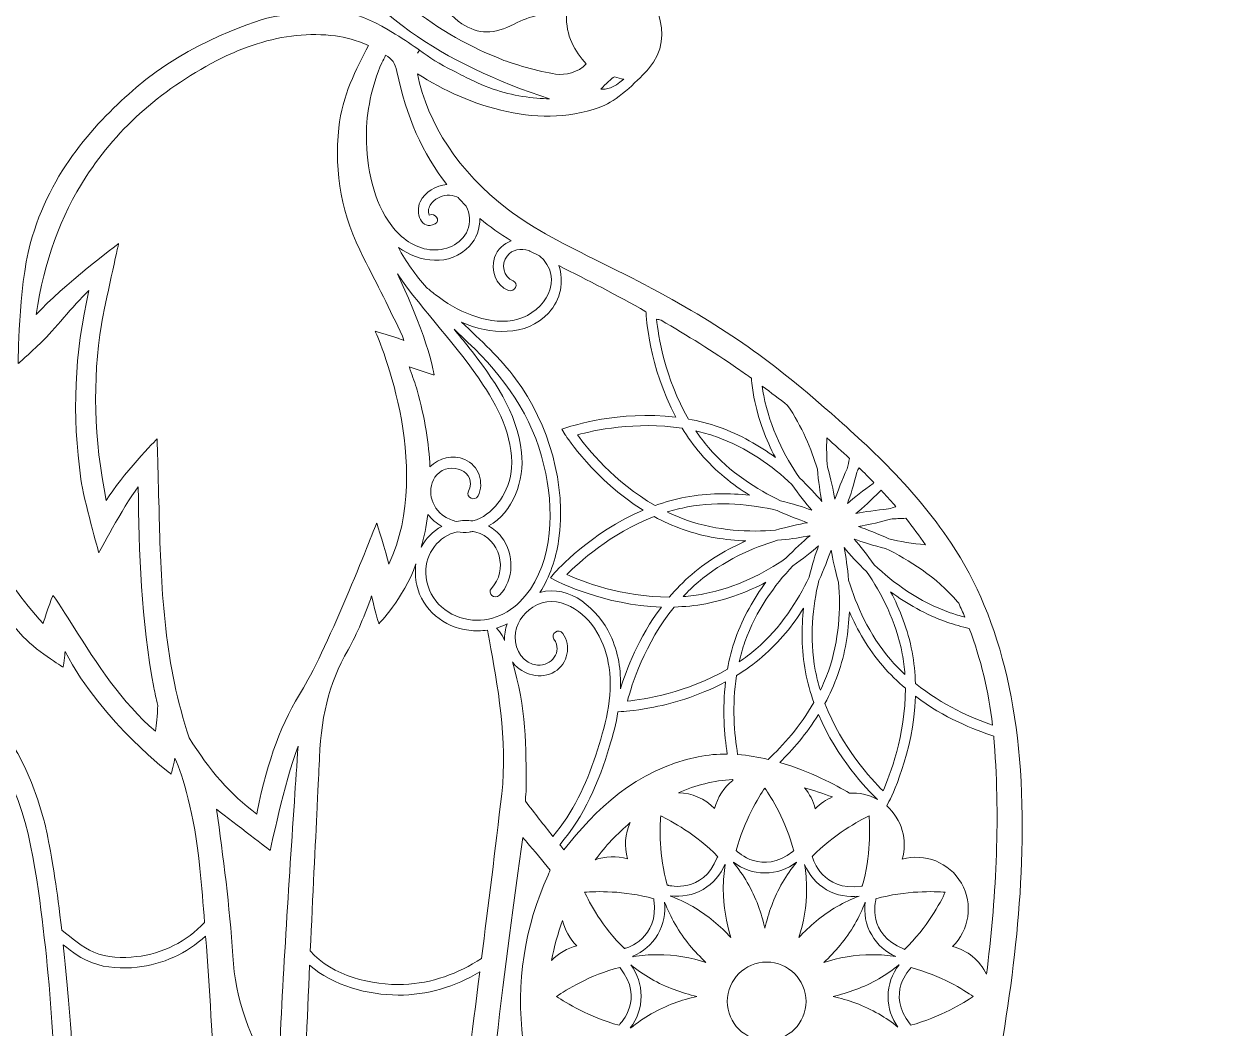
# Model space of a CAD drawing. Header units: millimetres. Extents: x -537 to 1422, y -594 to -84.
# Drawn here: x -32.3 to 169, y -372.5 to -202.4 of the extents above; entities that cross this region are included whole.
import ezdxf

# ---------------------------------------------------------------- set-up
doc = ezdxf.new("R2010")
doc.units = ezdxf.units.MM
doc.header["$MEASUREMENT"] = 0
doc.layers.add('Layer 3', color=7, linetype='Continuous')

msp = doc.modelspace()

# ---------------------------------------------------------------- linework, layer by layer
at = {"layer": 'Layer 3', "lineweight": 0}
for points, knots in [([(167.3, -480.19), (164.28, -466.27), (156.38, -452.74), (143.85, -439.97), (138.09, -434.1), (130.1, -425.37), (127.27, -417.4), (125.39, -412.12), (126.57, -407.67), (127.92, -402.52), (128.35, -400.89), (128.8, -399.2), (129.16, -397.41), (132.74, -379.91), (136.27, -361.26), (136.76, -342.64), (137.35, -320.49), (133.43, -303.4), (124.79, -290.38), (118.18, -280.42), (109.57, -272.88), (103.29, -267.37), (92.93, -258.3), (84.95, -252.89), (71.64, -245.93), (69.48, -244.8), (67.33, -243.74), (65.24, -242.71), (59.62, -239.95), (54.31, -237.34), (49.6, -233.73), (41.45, -227.49), (36.09, -219.4), (34.42, -210.86), (43.01, -216.44), (55.59, -220.63), (66.15, -216.18), (68.42, -215.22), (72.14, -211.65), (73.53, -210.03), (78.58, -204.18), (74.1, -197.31), (70.16, -191.26), (68.8, -189.18), (67.52, -187.22), (66.62, -185.35), (66.09, -184.24), (65.46, -183.06), (64.8, -181.82), (63.42, -179.21), (61.98, -176.52), (61.3, -174.21), (60.9, -172.87), (60.91, -171.43), (61.33, -170.06), (61.71, -168.85), (62.08, -167.69), (62.44, -166.57), (64.44, -160.37), (66.03, -155.45), (64.15, -150.66), (71.5, -143.39), (76.66, -135.93), (79.47, -128.48), (81.71, -122.56), (83.9, -114.69), (81.65, -110.8), (80.92, -109.54), (79.77, -108.78), (78.24, -108.53), (75.01, -108.01), (67.91, -109.43), (65.15, -110.6), (61.38, -112.2), (57.66, -113.7), (54.05, -115.15), (49.99, -116.78), (45.79, -118.47), (41.53, -120.31), (39.64, -112.04), (37.25, -103.79), (34.42, -95.79), (33.42, -92.97), (32.34, -90.27), (30.23, -88.35), (25.53, -84.06), (20.26, -84.98), (12.05, -91.52), (6.36, -96.06), (1.33, -102.01), (-2.5, -108.75), (-3.71, -109.22), (-5.25, -109.75), (-7.03, -110.37), (-15.37, -113.24), (-29.32, -118.05), (-41.87, -128.49), (-43.03, -129.46), (-44.85, -131.65), (-44.93, -131.74), (-44.93, -131.74), (-45.48, -132.4), (-45.48, -132.4), (-45.48, -132.4), (-41.16, -132.55), (-41.16, -132.55), (-43.66, -134.85), (-51.62, -142.25), (-55.05, -146.87), (-56.44, -148.73), (-59.41, -154.14), (-59.54, -154.37), (-59.54, -154.37), (-59.94, -155.09), (-59.94, -155.09), (-59.94, -155.09), (-59.12, -154.99), (-59.12, -154.99), (-58.53, -154.92), (-56.25, -154.62), (-54.72, -154.3), (-67.65, -171.52), (-76.27, -192.27), (-79.68, -214.4), (-83.16, -236.96), (-81.05, -259.79), (-73.58, -280.42), (-72.85, -282.41), (-71.51, -285.16), (-71.45, -285.28), (-71.45, -285.28), (-71.14, -285.91), (-71.14, -285.91), (-71.14, -285.91), (-70.73, -285.34), (-70.73, -285.34), (-70.67, -285.26), (-69.46, -283.58), (-68.59, -282.1), (-68.59, -282.1), (-62.48, -301.54), (-62.48, -301.54), (-61.99, -303.1), (-60.89, -306.01), (-60.84, -306.14), (-60.84, -306.14), (-60.55, -306.9), (-60.55, -306.9), (-60.55, -306.9), (-57.99, -303.13), (-57.99, -303.13), (-56.42, -306.23), (-49.3, -319.62), (-40.1, -327.49), (-40.1, -327.49), (-38.92, -328.51), (-38.92, -328.51), (-38.92, -328.51), (-41.42, -321.28), (-41.42, -321.28), (-33.68, -327.86), (-31.18, -339.08), (-29.77, -349.3), (-27.45, -366.12), (-26.45, -383.23), (-26.8, -400.13), (-26.8, -400.52), (-26.81, -400.92), (-26.82, -401.34), (-26.91, -407.35), (-27.05, -416.43), (-33.33, -418.94), (-34.33, -419.39), (-35.46, -419.65), (-36.55, -419.89), (-38.23, -420.26), (-39.96, -420.65), (-41.34, -421.76), (-42.74, -422.89), (-43.52, -424.61), (-43.54, -426.61), (-43.57, -429.23), (-42.3, -432.01), (-40.3, -433.69), (-36.78, -436.64), (-31.86, -437.17), (-27.9, -437.6), (-27.9, -437.6), (22.19, -443.04), (22.19, -443.04), (27.86, -443.66), (35.99, -443.06), (40.23, -439.33), (41.54, -438.17), (42.4, -436.8), (42.8, -435.23), (43.19, -436), (43.77, -436.68), (44.52, -437.25), (47.48, -439.5), (52.73, -439.66), (56.66, -439.05), (56.66, -439.05), (106.14, -431.48), (106.14, -431.48), (107.3, -441), (108.45, -450.83), (106.7, -460.42), (106.58, -461.09), (106.44, -461.76), (106.29, -462.42), (106.16, -462.87), (106.04, -463.34), (105.94, -463.81), (103.48, -472.95), (98.13, -480.38), (91.22, -484.05), (87.05, -486.25), (81.86, -487.43), (75.35, -487.63), (51.62, -488.39), (29.74, -477.08), (8.6, -466.15), (-9.59, -456.74), (-28.4, -447.02), (-48.65, -444.65), (-71.96, -441.93), (-96.33, -449.62), (-113.84, -465.22), (-113.84, -465.22), (-114.41, -465.73), (-114.41, -465.73), (-114.41, -465.73), (-107.71, -467.69), (-107.71, -467.69), (-109.76, -469.16), (-115.69, -473.45), (-117.43, -474.73), (-119.57, -476.28), (-129.44, -485.3), (-129.86, -485.69), (-129.86, -485.69), (-130.58, -486.34), (-130.58, -486.34), (-130.58, -486.34), (-123.87, -486.9), (-123.87, -486.9), (-134.31, -493.09), (-143.05, -501.87), (-149.18, -512.36), (-149.18, -512.36), (-149.71, -513.27), (-149.71, -513.27), (-149.71, -513.27), (-139.13, -510.27), (-139.13, -510.27), (-139.59, -510.75), (-140.05, -511.29), (-140.46, -511.79), (-140.78, -512.17), (-141.06, -512.51), (-141.28, -512.73), (-142.58, -514.09), (-143.86, -515.52), (-145.06, -516.97), (-147.47, -519.88), (-149.69, -522.99), (-151.66, -526.21), (-152.12, -526.97), (-154.4, -531.01), (-154.5, -531.18), (-154.5, -531.18), (-155.01, -532.1), (-155.01, -532.1), (-155.01, -532.1), (-154, -531.8), (-154, -531.8), (-152.37, -531.3), (-149.07, -530.33), (-148.32, -530.21), (-145.21, -529.74), (-141.99, -529.59), (-138.77, -529.76), (-125.66, -530.46), (-113.36, -536.32), (-105.04, -545.82), (-105.04, -545.82), (-105.04, -545.82), (-105.04, -545.82), (-105.04, -545.82), (-118.05, -542.37), (-118.05, -542.37), (-118.05, -542.37), (-117.19, -543.39), (-117.19, -543.39), (-109.85, -552.1), (-100.47, -559.51), (-90.07, -564.81), (-80.16, -569.85), (-69.26, -573.02), (-58.45, -574.02), (-58.45, -574.02), (-71.44, -579.81), (-71.44, -579.81), (-71.44, -579.81), (-70.52, -580.18), (-70.52, -580.18), (-53.96, -586.94), (-35.65, -591.06), (-14.55, -592.79), (-6.93, -593.42), (1.03, -593.73), (9.57, -593.73), (19.86, -593.73), (31, -593.28), (43.43, -592.37), (57.34, -591.35), (78.07, -589.33), (97.31, -583.55), (116.64, -577.75), (131.68, -569.19), (143.32, -557.39), (151.03, -549.56), (157.45, -540.25), (161.86, -530.47), (166.57, -520.03), (168.97, -509.38), (168.98, -498.83), (168.98, -493.87), (168.7, -486.61), (167.3, -480.19)], [0, 0, 0, 0, 1, 1, 1, 2, 2, 2, 3, 3, 3, 4, 4, 4, 5, 5, 5, 6, 6, 6, 7, 7, 7, 8, 8, 8, 9, 9, 9, 10, 10, 10, 11, 11, 11, 12, 12, 12, 13, 13, 13, 14, 14, 14, 15, 15, 15, 16, 16, 16, 17, 17, 17, 18, 18, 18, 19, 19, 19, 20, 20, 20, 21, 21, 21, 22, 22, 22, 23, 23, 23, 24, 24, 24, 25, 25, 25, 26, 26, 26, 27, 27, 27, 28, 28, 28, 29, 29, 29, 30, 30, 30, 31, 31, 31, 32, 32, 32, 33, 33, 33, 34, 34, 34, 35, 35, 35, 36, 36, 36, 37, 37, 37, 38, 38, 38, 39, 39, 39, 40, 40, 40, 41, 41, 41, 42, 42, 42, 43, 43, 43, 44, 44, 44, 45, 45, 45, 46, 46, 46, 47, 47, 47, 48, 48, 48, 49, 49, 49, 50, 50, 50, 51, 51, 51, 52, 52, 52, 53, 53, 53, 54, 54, 54, 55, 55, 55, 56, 56, 56, 57, 57, 57, 58, 58, 58, 59, 59, 59, 60, 60, 60, 61, 61, 61, 62, 62, 62, 63, 63, 63, 64, 64, 64, 65, 65, 65, 66, 66, 66, 67, 67, 67, 68, 68, 68, 69, 69, 69, 70, 70, 70, 71, 71, 71, 72, 72, 72, 73, 73, 73, 74, 74, 74, 75, 75, 75, 76, 76, 76, 77, 77, 77, 78, 78, 78, 79, 79, 79, 80, 80, 80, 81, 81, 81, 82, 82, 82, 83, 83, 83, 84, 84, 84, 85, 85, 85, 86, 86, 86, 87, 87, 87, 88, 88, 88, 89, 89, 89, 90, 90, 90, 91, 91, 91, 92, 92, 92, 93, 93, 93, 94, 94, 94, 95, 95, 95, 96, 96, 96, 97, 97, 97, 98, 98, 98, 99, 99, 99, 100, 100, 100, 101, 101, 101, 102, 102, 102, 103, 103, 103, 104, 104, 104, 105, 105, 105, 106, 106, 106, 107, 107, 107, 108, 108, 108, 109, 109, 109, 110, 110, 110, 110]), ([(57.8, -210.92), (55.06, -210.56), (50.36, -209.13), (48.71, -208.47), (38.73, -204.49), (25.93, -196.77), (21.68, -182.58), (21.68, -182.58), (20.05, -177.97), (20.05, -177.97), (20.05, -177.97), (19.61, -182.88), (19.61, -182.88), (19.62, -190.14), (24.32, -197.36), (33.22, -203.75), (39.49, -208.24), (47.93, -212.3), (56.78, -215.1), (54.05, -215.09), (50.52, -214.6), (47.22, -213.46), (45.28, -212.79), (43.85, -212.07), (42.17, -211.23), (41.65, -210.97), (41.1, -210.69), (40.51, -210.4), (38.09, -209.23), (36.47, -208.09), (34.75, -206.88), (34.75, -206.88), (34.4, -207.38), (34.4, -207.38), (34.4, -207.38), (34.75, -206.88), (34.75, -206.88), (33.55, -206.03), (32.3, -205.16), (30.65, -204.16), (24.08, -200.18), (21.6, -199.48), (10.25, -201.17), (7.86, -201.53), (-4.55, -205.6), (-13.24, -213.2), (-19.82, -218.96), (-27.8, -227.17), (-31.15, -239.66), (-33.21, -247.33), (-33.2, -259.93), (-33.2, -259.93), (-33.2, -259.93), (-31.45, -258.44), (-29.3, -256.38), (-27.03, -254.22), (-24.09, -250.24), (-21.22, -247.59), (-23.68, -258.17), (-24.12, -268.64), (-22.58, -279.54), (-22.09, -283.01), (-19.55, -291.97), (-19.55, -291.97), (-19.55, -291.97), (-15.58, -284.47), (-12.88, -280.81), (-12.76, -291.86), (-12.38, -303.51), (-10.23, -314.79), (-10.04, -315.78), (-9.83, -316.71), (-9.61, -317.7), (-9.61, -317.7), (-9.58, -317.81), (-9.58, -317.81), (-9.62, -319.62), (-9.8, -321.08), (-9.96, -322.21), (-15.67, -317.33), (-19.85, -310.79), (-23.91, -304.42), (-24.74, -303.11), (-27.12, -299.22), (-27.33, -299.22), (-27.39, -299.22), (-28.93, -303.63), (-28.98, -303.98), (-36.03, -296.23), (-41.2, -287.04), (-44.75, -275.92), (-47.67, -266.78), (-47.87, -240.23), (-47.87, -240.23), (-47.87, -240.23), (-50.38, -242.41), (-51.05, -243.02), (-51.17, -243.14), (-51.3, -243.26), (-51.43, -243.38), (-51.98, -230.93), (-41.67, -206.73), (-41.67, -206.73), (-41.67, -206.73), (-43.14, -206.96), (-46.86, -207.78), (-36.64, -186.99), (-20.86, -176.18), (2.76, -173.78), (7.69, -173.28), (12.72, -174.32), (17.44, -175.44), (22.66, -176.67), (25.83, -180.22), (28.99, -185.18), (32.39, -190.5), (35.18, -194.57), (38.05, -198.37), (39.03, -199.67), (40.25, -201.29), (41.92, -202.39), (44.7, -204.23), (47.43, -204.25), (50.77, -202.45), (53.44, -201.01), (56.21, -200.5), (59.67, -200.8), (59.44, -204.52), (61.08, -207.05), (63, -209.21), (61.65, -210.68), (59.42, -211.14), (57.8, -210.92)], [0, 0, 0, 0, 1, 1, 1, 2, 2, 2, 3, 3, 3, 4, 4, 4, 5, 5, 5, 6, 6, 6, 7, 7, 7, 8, 8, 8, 9, 9, 9, 10, 10, 10, 11, 11, 11, 12, 12, 12, 13, 13, 13, 14, 14, 14, 15, 15, 15, 16, 16, 16, 17, 17, 17, 18, 18, 18, 19, 19, 19, 20, 20, 20, 21, 21, 21, 22, 22, 22, 23, 23, 23, 24, 24, 24, 25, 25, 25, 26, 26, 26, 27, 27, 27, 28, 28, 28, 29, 29, 29, 30, 30, 30, 31, 31, 31, 32, 32, 32, 33, 33, 33, 34, 34, 34, 35, 35, 35, 36, 36, 36, 37, 37, 37, 38, 38, 38, 39, 39, 39, 40, 40, 40, 41, 41, 41, 42, 42, 42, 43, 43, 43, 44, 44, 44, 44]), ([(7.26, -335.86), (7.26, -335.86), (7.18, -336.23), (7.18, -336.23), (2.74, -332.89), (-0.82, -328.87), (-4.25, -323.3), (-8.36, -311.17), (-9.01, -298.24), (-9.29, -287.07), (-9.38, -283.57), (-9.67, -272.68), (-9.67, -272.68), (-9.67, -272.68), (-15.8, -278.96), (-18.29, -283.12), (-20.39, -272.63), (-20.65, -262.86), (-19.09, -253.31), (-18.55, -250.02), (-16.2, -239.63), (-16.2, -239.63), (-16.2, -239.63), (-25.69, -246.76), (-30.18, -251.66), (-28.79, -242.53), (-26.07, -235.06), (-21.69, -228.28), (-16.22, -219.84), (-8.69, -213.26), (1.35, -208.17), (3.06, -207.31), (4.93, -206.56), (7.24, -205.81), (11.72, -204.36), (16.07, -203.92), (20.54, -204.46), (22.24, -204.67), (24.02, -205.18), (26.12, -206.07), (23.99, -210.08), (21.68, -214.6), (21.1, -220), (20.26, -227.86), (21.59, -234.87), (25.29, -242.06), (27.55, -246.45), (29.76, -250.78), (31.85, -255.33), (31.94, -255.53), (32.03, -255.76), (32.12, -256.02), (31.8, -255.9), (31.47, -255.79), (31.15, -255.67), (31.15, -255.67), (31.09, -255.65), (31.09, -255.65), (30.45, -255.42), (27.27, -254.48), (27.27, -254.48), (27.27, -254.48), (37.51, -277.22), (29.54, -293.91), (29.14, -291.99), (27.5, -286.95), (27.5, -286.95), (27.5, -286.95), (19.02, -308.61), (15.08, -314.87), (11.4, -320.72), (9.06, -326.99), (7.26, -335.86)], [0, 0, 0, 0, 1, 1, 1, 2, 2, 2, 3, 3, 3, 4, 4, 4, 5, 5, 5, 6, 6, 6, 7, 7, 7, 8, 8, 8, 9, 9, 9, 10, 10, 10, 11, 11, 11, 12, 12, 12, 13, 13, 13, 14, 14, 14, 15, 15, 15, 16, 16, 16, 17, 17, 17, 18, 18, 18, 19, 19, 19, 20, 20, 20, 21, 21, 21, 22, 22, 22, 23, 23, 23, 24, 24, 24, 24]), ([(39.4, -229.65), (37.52, -229.75), (35.67, -230.86), (34.85, -232.56), (34, -234.33), (35.02, -237.51), (37.39, -236.29), (38.41, -235.77), (37.39, -234.3), (36.38, -234.82), (36.27, -234.48), (36.24, -234.14), (36.3, -233.78), (36.38, -233.48), (36.51, -233.2), (36.69, -232.93), (36.97, -232.51), (37.39, -232.17), (37.83, -231.93), (38.8, -231.38), (40.03, -231.24), (41.06, -231.73), (41.13, -231.76), (41.2, -231.8), (41.27, -231.84), (41.72, -232.34), (42.19, -232.83), (42.67, -233.3), (43.34, -234.53), (43.43, -236.12), (42.9, -237.37), (41.88, -239.79), (39, -240.97), (36.5, -240.67), (33.89, -240.36), (31.61, -238.7), (30.05, -236.64), (26.89, -232.48), (25.76, -226.68), (25.75, -221.56), (25.74, -217.23), (26.65, -212.97), (28.37, -209.03), (28.58, -208.59), (28.8, -208.16), (29.02, -207.72), (30.12, -208.32), (30.62, -209.09), (30.92, -210.5), (32.49, -218.08), (35.3, -224.43), (39.4, -229.65)], [0, 0, 0, 0, 1, 1, 1, 2, 2, 2, 3, 3, 3, 4, 4, 4, 5, 5, 5, 6, 6, 6, 7, 7, 7, 8, 8, 8, 9, 9, 9, 10, 10, 10, 11, 11, 11, 12, 12, 12, 13, 13, 13, 14, 14, 14, 15, 15, 15, 16, 16, 16, 17, 17, 17, 17]), ([(65.48, -213.47), (66.25, -212.61), (67.27, -211.64), (67.78, -211.38), (68.26, -211.56), (68.82, -211.7), (69.33, -211.81), (67.56, -213.33), (66.36, -213.55), (65.48, -213.47)], [0, 0, 0, 0, 1, 1, 1, 2, 2, 2, 3, 3, 3, 3]), ([(44.96, -235.37), (46.6, -236.75), (48.38, -238.02), (50.3, -239.17), (49, -239.63), (47.92, -240.57), (47.46, -242), (46.79, -244.12), (47.6, -246.74), (49.81, -247.55), (50.88, -247.94), (51.67, -246.34), (50.59, -245.94), (48.95, -245.33), (48.52, -243.09), (49.57, -241.74), (50.46, -240.58), (51.91, -240.42), (53.25, -240.8), (53.39, -240.88), (53.53, -240.95), (53.68, -241.02), (54.14, -241.25), (54.6, -241.48), (55.07, -241.72), (55.32, -241.91), (55.54, -242.12), (55.74, -242.34), (59.36, -246.59), (55.14, -251.91), (50.53, -252.64), (45.87, -253.37), (41.04, -251.03), (37.42, -248.27), (36.91, -247.88), (36.43, -247.47), (35.95, -247.05), (34.1, -244.98), (32.45, -242.76), (31.17, -240.27), (34.75, -242.91), (39.87, -243.55), (43.22, -240.05), (44.41, -238.81), (44.98, -237.07), (44.96, -235.37)], [0, 0, 0, 0, 1, 1, 1, 2, 2, 2, 3, 3, 3, 4, 4, 4, 5, 5, 5, 6, 6, 6, 7, 7, 7, 8, 8, 8, 9, 9, 9, 10, 10, 10, 11, 11, 11, 12, 12, 12, 13, 13, 13, 14, 14, 14, 15, 15, 15, 15]), ([(73.1, -251.16), (73.1, -251.16), (73.11, -251.35), (73.11, -251.35), (73.13, -251.8), (73.56, -260.45), (78.16, -269.03), (68.5, -267.85), (60.28, -270.59), (59.85, -270.73), (59.85, -270.73), (58.84, -271.08), (58.84, -271.08), (58.84, -271.08), (59.41, -271.99), (59.41, -271.99), (59.66, -272.37), (64.35, -279.65), (72.63, -284.77), (63.67, -288.58), (57.92, -295.06), (57.63, -295.4), (57.63, -295.4), (56.92, -296.21), (56.92, -296.21), (56.92, -296.21), (57.87, -296.71), (57.87, -296.71), (58.27, -296.92), (65.98, -300.87), (75.71, -301.17), (71.82, -306.34), (69.75, -311.83), (68.77, -315.05), (68.89, -311.93), (68.44, -308.82), (67.06, -305.9), (65, -301.59), (60.22, -297.27), (55.15, -298.71), (56.81, -296.08), (57.87, -292.96), (58.3, -289.98), (59.69, -280.47), (56.69, -270.23), (51.03, -262.55), (48.42, -259.01), (45.13, -255.99), (41.87, -252.95), (46.74, -255.02), (52.71, -255.51), (56.63, -251.35), (58.69, -249.16), (59.25, -245.97), (58.34, -243.36), (63.23, -245.82), (68.19, -248.4), (73.1, -251.16)], [0, 0, 0, 0, 1, 1, 1, 2, 2, 2, 3, 3, 3, 4, 4, 4, 5, 5, 5, 6, 6, 6, 7, 7, 7, 8, 8, 8, 9, 9, 9, 10, 10, 10, 11, 11, 11, 12, 12, 12, 13, 13, 13, 14, 14, 14, 15, 15, 15, 16, 16, 16, 17, 17, 17, 18, 18, 18, 19, 19, 19, 19]), ([(31, -244.76), (35.5, -251.28), (41.18, -256.94), (45.55, -263.58), (48.42, -267.94), (51.02, -273.29), (50.21, -278.66), (49.69, -282.07), (47.08, -285.69), (43.8, -286.6), (42.88, -286.47), (41.93, -286.5), (41.01, -286.67), (40.34, -286.52), (39.67, -286.26), (39, -285.84), (36.65, -284.4), (35.78, -280.96), (37.69, -278.79), (39.84, -276.34), (44.71, -278.19), (43.05, -281.58), (42.54, -282.61), (44.15, -283.4), (44.66, -282.36), (45.77, -280.08), (44.78, -277.22), (42.42, -276.19), (40.39, -275.3), (38.01, -275.92), (36.51, -277.46), (36.34, -273.55), (35.69, -269.22), (34.34, -264.46), (34.02, -263.33), (33.6, -262.16), (33.18, -261.03), (33.12, -260.85), (33.06, -260.68), (32.99, -260.51), (34.21, -260.94), (37.22, -261.87), (37.22, -261.87), (37.22, -261.87), (36.57, -256.5), (31, -244.76)], [0, 0, 0, 0, 1, 1, 1, 2, 2, 2, 3, 3, 3, 4, 4, 4, 5, 5, 5, 6, 6, 6, 7, 7, 7, 8, 8, 8, 9, 9, 9, 10, 10, 10, 11, 11, 11, 12, 12, 12, 13, 13, 13, 14, 14, 14, 15, 15, 15, 15]), ([(75.66, -252.62), (80.08, -255.17), (84.44, -257.89), (88.64, -260.81), (89.42, -261.35), (90.19, -261.89), (90.95, -262.44), (91.04, -263.5), (91.17, -264.58), (91.38, -265.66), (92.09, -269.45), (93.44, -272.87), (95.01, -275.85), (92.31, -273.85), (89.12, -271.99), (85.49, -270.72), (83.75, -270.1), (82.01, -269.66), (80.29, -269.35), (76.29, -262.46), (75.18, -255.16), (74.89, -252.41), (75.12, -252.47), (75.37, -252.54), (75.66, -252.62)], [0, 0, 0, 0, 1, 1, 1, 2, 2, 2, 3, 3, 3, 4, 4, 4, 5, 5, 5, 6, 6, 6, 7, 7, 7, 8, 8, 8, 8]), ([(43.02, -303.29), (39.04, -302.64), (35.95, -299.55), (35.82, -295.44), (35.72, -292.06), (38.04, -289.15), (41.11, -288.43), (41.78, -288.54), (42.46, -288.57), (43.16, -288.49), (43.39, -288.46), (43.62, -288.42), (43.85, -288.38), (43.99, -288.41), (44.13, -288.44), (44.28, -288.48), (48.38, -289.54), (49.82, -295), (46.93, -298.02), (46.14, -298.86), (47.5, -300.02), (48.29, -299.19), (50.81, -296.55), (50.85, -292.19), (48.65, -289.32), (48.04, -288.52), (47.28, -287.9), (46.45, -287.45), (50.63, -285.16), (52.54, -279.7), (52.04, -274.99), (51.32, -268.25), (47.21, -262.4), (43.12, -257.23), (42.3, -256.19), (41.45, -255.16), (40.6, -254.13), (41.39, -254.88), (42.18, -255.61), (42.96, -256.36), (49.1, -262.21), (53.85, -268.81), (55.83, -277.19), (57.53, -284.33), (57.53, -293.29), (52.67, -299.28), (50.33, -302.17), (46.77, -303.9), (43.02, -303.29)], [0, 0, 0, 0, 1, 1, 1, 2, 2, 2, 3, 3, 3, 4, 4, 4, 5, 5, 5, 6, 6, 6, 7, 7, 7, 8, 8, 8, 9, 9, 9, 10, 10, 10, 11, 11, 11, 12, 12, 12, 13, 13, 13, 14, 14, 14, 15, 15, 15, 16, 16, 16, 16]), ([(97.07, -267.02), (99.52, -270.6), (101.1, -274.44), (102.12, -277.81), (102.3, -279.92), (102.59, -281.8), (102.9, -283.33), (101.9, -282.13), (100.62, -280.73), (99.08, -279.27), (96.59, -275.64), (94.07, -270.86), (93.04, -265.35), (92.94, -264.83), (92.86, -264.3), (92.79, -263.78), (94.25, -264.85), (95.68, -265.94), (97.07, -267.02)], [0, 0, 0, 0, 1, 1, 1, 2, 2, 2, 3, 3, 3, 4, 4, 4, 5, 5, 5, 6, 6, 6, 6]), ([(82.39, -275.25), (84.9, -278.17), (87.78, -280.46), (90.63, -282.25), (87.29, -281.87), (83.6, -281.86), (79.82, -282.57), (78.01, -282.91), (76.28, -283.4), (74.64, -283.99), (67.73, -280.02), (63.11, -274.25), (61.49, -272.01), (64.16, -271.29), (71.37, -269.67), (79.23, -270.9), (80.14, -272.38), (81.19, -273.85), (82.39, -275.25)], [0, 0, 0, 0, 1, 1, 1, 2, 2, 2, 3, 3, 3, 4, 4, 4, 5, 5, 5, 6, 6, 6, 6]), ([(95.88, -283.18), (91.9, -281.28), (87.33, -278.4), (83.68, -274.15), (82.9, -273.24), (82.19, -272.3), (81.54, -271.34), (82.67, -271.6), (83.8, -271.91), (84.93, -272.31), (90.22, -274.17), (94.57, -277.39), (97.78, -280.4), (98.98, -282.14), (100.18, -283.62), (101.21, -284.79), (99.75, -284.25), (97.94, -283.67), (95.88, -283.18)], [0, 0, 0, 0, 1, 1, 1, 2, 2, 2, 3, 3, 3, 4, 4, 4, 5, 5, 5, 6, 6, 6, 6]), ([(103.72, -272.53), (105.04, -273.69), (106.31, -274.85), (107.55, -276.01), (107.44, -276.61), (107.31, -277.19), (107.18, -277.75), (106.28, -279.67), (105.6, -281.44), (105.1, -282.92), (104.83, -281.38), (104.43, -279.52), (103.82, -277.49), (103.7, -275.95), (103.65, -274.27), (103.72, -272.53)], [0, 0, 0, 0, 1, 1, 1, 2, 2, 2, 3, 3, 3, 4, 4, 4, 5, 5, 5, 5]), ([(109.18, -277.58), (110.04, -278.42), (110.88, -279.27), (111.7, -280.11), (111.66, -280.15), (111.63, -280.19), (111.59, -280.23), (109.85, -281.44), (108.37, -282.63), (107.21, -283.66), (107.74, -282.2), (108.32, -280.38), (108.82, -278.31), (108.93, -278.07), (109.05, -277.82), (109.18, -277.58)], [0, 0, 0, 0, 1, 1, 1, 2, 2, 2, 3, 3, 3, 4, 4, 4, 5, 5, 5, 5]), ([(112.92, -281.4), (113.69, -282.23), (114.45, -283.05), (115.18, -283.88), (115.26, -283.98), (115.35, -284.08), (115.43, -284.18), (115.01, -284.32), (114.59, -284.45), (114.18, -284.57), (112.07, -284.75), (110.19, -285.05), (108.66, -285.35), (109.86, -284.36), (111.27, -283.08), (112.73, -281.54), (112.79, -281.49), (112.86, -281.45), (112.92, -281.4)], [0, 0, 0, 0, 1, 1, 1, 2, 2, 2, 3, 3, 3, 4, 4, 4, 5, 5, 5, 6, 6, 6, 6]), ([(79.96, -286.45), (78.84, -286.05), (77.75, -285.59), (76.71, -285.08), (77.82, -284.74), (78.96, -284.45), (80.13, -284.23), (85.64, -283.19), (91.01, -283.81), (95.29, -284.81), (97.21, -285.72), (98.99, -286.4), (100.46, -286.89), (98.93, -287.16), (97.07, -287.56), (95.04, -288.17), (90.65, -288.51), (85.25, -288.3), (79.96, -286.45)], [0, 0, 0, 0, 1, 1, 1, 2, 2, 2, 3, 3, 3, 4, 4, 4, 5, 5, 5, 6, 6, 6, 6]), ([(36.18, -285.48), (36.8, -286.3), (37.61, -287), (38.54, -287.52), (36.97, -288.34), (35.81, -289.58), (35.05, -291.03), (35.52, -289.35), (35.91, -287.5), (36.18, -285.48)], [0, 0, 0, 0, 1, 1, 1, 2, 2, 2, 3, 3, 3, 3]), ([(79.4, -288.04), (83.03, -289.32), (86.68, -289.86), (90.03, -289.99), (86.95, -291.33), (83.75, -293.16), (80.84, -295.66), (79.44, -296.87), (78.18, -298.16), (77.05, -299.49), (69.09, -299.5), (62.21, -296.82), (59.68, -295.69), (61.63, -293.73), (67.07, -288.72), (74.49, -285.85), (76.02, -286.68), (77.66, -287.43), (79.4, -288.04)], [0, 0, 0, 0, 1, 1, 1, 2, 2, 2, 3, 3, 3, 4, 4, 4, 5, 5, 5, 6, 6, 6, 6]), ([(120.43, -290.62), (118.21, -290.44), (116.12, -290.08), (114.25, -289.64), (112.33, -288.73), (110.55, -288.05), (109.08, -287.55), (109.27, -287.52), (109.48, -287.48), (109.69, -287.44), (111.09, -287.18), (112.73, -286.8), (114.5, -286.27), (115.33, -286.21), (116.2, -286.17), (117.09, -286.15), (118.27, -287.61), (119.39, -289.1), (120.43, -290.62)], [0, 0, 0, 0, 1, 1, 1, 2, 2, 2, 3, 3, 3, 4, 4, 4, 5, 5, 5, 6, 6, 6, 6]), ([(95.36, -289.87), (97.2, -289.72), (98.86, -289.47), (100.27, -289.21), (100.48, -289.17), (100.68, -289.13), (100.88, -289.09), (99.68, -290.09), (98.27, -291.37), (96.8, -292.92), (93.18, -295.41), (88.4, -297.92), (82.9, -298.95), (81.72, -299.17), (80.55, -299.32), (79.4, -299.4), (80.19, -298.55), (81.03, -297.73), (81.94, -296.95), (86.19, -293.3), (91.15, -291.14), (95.36, -289.87)], [0, 0, 0, 0, 1, 1, 1, 2, 2, 2, 3, 3, 3, 4, 4, 4, 5, 5, 5, 6, 6, 6, 7, 7, 7, 7]), ([(125.86, -300.3), (125.93, -300.37), (125.99, -300.45), (126.06, -300.53), (126.42, -301.31), (126.76, -302.09), (127.09, -302.88), (126.26, -302.67), (125.43, -302.42), (124.61, -302.13), (119.32, -300.28), (114.97, -297.06), (111.76, -294.04), (110.56, -292.3), (109.36, -290.83), (108.33, -289.66), (109.79, -290.19), (111.6, -290.77), (113.66, -291.26), (117.64, -293.16), (122.21, -296.05), (125.86, -300.3)], [0, 0, 0, 0, 1, 1, 1, 2, 2, 2, 3, 3, 3, 4, 4, 4, 5, 5, 5, 6, 6, 6, 7, 7, 7, 7]), ([(91.7, -308.32), (90.79, -309.1), (89.84, -309.8), (88.89, -310.45), (89.14, -309.32), (89.46, -308.19), (89.86, -307.06), (91.72, -301.77), (94.93, -297.42), (97.95, -294.22), (99.69, -293.01), (101.17, -291.81), (102.33, -290.79), (101.8, -292.25), (101.22, -294.06), (100.73, -296.13), (98.83, -300.1), (95.95, -304.67), (91.7, -308.32)], [0, 0, 0, 0, 1, 1, 1, 2, 2, 2, 3, 3, 3, 4, 4, 4, 5, 5, 5, 6, 6, 6, 6]), ([(104.44, -291.53), (104.71, -293.07), (105.11, -294.93), (105.72, -296.97), (106.06, -301.35), (105.85, -306.75), (103.99, -312.03), (103.6, -313.16), (103.14, -314.24), (102.63, -315.28), (102.29, -314.18), (102, -313.04), (101.77, -311.86), (100.74, -306.36), (101.35, -300.98), (102.36, -296.7), (103.26, -294.78), (103.94, -293.01), (104.44, -291.53)], [0, 0, 0, 0, 1, 1, 1, 2, 2, 2, 3, 3, 3, 4, 4, 4, 5, 5, 5, 6, 6, 6, 6]), ([(106.64, -291.12), (107.64, -292.31), (108.92, -293.72), (110.46, -295.18), (112.95, -298.81), (115.47, -303.59), (116.5, -309.09), (116.72, -310.27), (116.86, -311.44), (116.95, -312.6), (116.1, -311.81), (115.27, -310.96), (114.49, -310.06), (110.85, -305.81), (108.69, -300.85), (107.42, -296.64), (107.25, -294.52), (106.95, -292.64), (106.64, -291.12)], [0, 0, 0, 0, 1, 1, 1, 2, 2, 2, 3, 3, 3, 4, 4, 4, 5, 5, 5, 6, 6, 6, 6]), ([(-26.98, -347.14), (-27.53, -343.51), (-28, -341.03), (-28.31, -339.59), (-28.62, -338.08), (-28.79, -337.42), (-28.93, -337.06), (-33.68, -318.85), (-43.87, -315.45), (-44.3, -315.31), (-44.3, -315.31), (-45.02, -315.09), (-45.02, -315.09), (-45.24, -315.02), (-45.48, -315.07), (-45.64, -315.23), (-45.81, -315.39), (-45.88, -315.62), (-45.82, -315.84), (-45.82, -315.84), (-45.65, -316.57), (-45.65, -316.57), (-45.64, -316.58), (-45.55, -316.95), (-45.42, -317.51), (-50.3, -311.23), (-53.93, -304.39), (-57.22, -297.83), (-55.09, -299.73), (-52.21, -300.76), (-49.17, -300.25), (-45.29, -299.61), (-42.19, -296.47), (-41.76, -292.86), (-39.3, -297.25), (-36.45, -301.59), (-32.83, -305.7), (-30.41, -308.44), (-25.59, -311.36), (-25.59, -311.36), (-25.59, -311.36), (-25.27, -309.22), (-25.27, -308.73), (-18.77, -320.99), (-7.3, -329.45), (-7.3, -329.45), (-7.3, -329.45), (-6.77, -327.4), (-6.66, -326.79), (-5.33, -329.9), (-3.37, -335.86), (-2.44, -345.43), (-2.14, -348.47), (-1.88, -351.53), (-1.64, -354.59), (-4.66, -357.81), (-8.79, -359.9), (-13.2, -360.38), (-15.53, -360.64), (-18.19, -360.58), (-20.38, -359.63), (-22.34, -358.78), (-24.11, -357.24), (-25.83, -355.89), (-26.24, -352.34), (-26.64, -349.43), (-26.98, -347.14)], [0, 0, 0, 0, 1, 1, 1, 2, 2, 2, 3, 3, 3, 4, 4, 4, 5, 5, 5, 6, 6, 6, 7, 7, 7, 8, 8, 8, 9, 9, 9, 10, 10, 10, 11, 11, 11, 12, 12, 12, 13, 13, 13, 14, 14, 14, 15, 15, 15, 16, 16, 16, 17, 17, 17, 18, 18, 18, 19, 19, 19, 20, 20, 20, 21, 21, 21, 22, 22, 22, 22]), ([(32.06, -365.09), (26.7, -365.3), (19.96, -363.65), (16.26, -359.39), (16.68, -350.17), (17.12, -341.18), (17.42, -335.1), (17.42, -335.1), (17.43, -334.87), (17.43, -334.87), (17.61, -331.09), (17.73, -328.6), (17.74, -328.26), (17.94, -319.97), (19.36, -314.23), (22.65, -308.43), (24.25, -305.61), (25.49, -302.44), (26.65, -299.29), (26.88, -300.75), (27.88, -304.01), (27.88, -304.01), (27.88, -304.01), (31.97, -299.89), (34.15, -293.87), (33.98, -295.05), (34.02, -296.28), (34.3, -297.48), (35.24, -301.67), (38.89, -304.59), (43.09, -305.11), (44.2, -305.24), (45.25, -305.23), (46.24, -305.08), (46.24, -305.08), (46.58, -306.9), (46.58, -306.9), (47.91, -314.01), (49.73, -323.74), (48.67, -332.83), (47.61, -342.07), (46.37, -351.86), (45.25, -360.68), (41.32, -363.26), (36.81, -364.9), (32.06, -365.09)], [0, 0, 0, 0, 1, 1, 1, 2, 2, 2, 3, 3, 3, 4, 4, 4, 5, 5, 5, 6, 6, 6, 7, 7, 7, 8, 8, 8, 9, 9, 9, 10, 10, 10, 11, 11, 11, 12, 12, 12, 13, 13, 13, 14, 14, 14, 15, 15, 15, 15]), ([(77.87, -301.17), (79.61, -301.12), (81.4, -300.96), (83.21, -300.61), (86.99, -299.9), (90.42, -298.55), (93.39, -296.99), (91.39, -299.69), (89.54, -302.87), (88.26, -306.5), (87.65, -308.24), (87.21, -309.99), (86.9, -311.7), (80.01, -315.7), (72.71, -316.81), (69.96, -317.1), (70.66, -314.43), (72.87, -307.37), (77.87, -301.17)], [0, 0, 0, 0, 1, 1, 1, 2, 2, 2, 3, 3, 3, 4, 4, 4, 5, 5, 5, 6, 6, 6, 6]), ([(131.79, -321.17), (128.39, -320.01), (123.32, -317.84), (118.72, -314.13), (118.67, -312.39), (118.5, -310.6), (118.16, -308.78), (117.45, -305), (116.1, -301.57), (114.53, -298.6), (117.23, -300.6), (120.42, -302.45), (124.05, -303.73), (125.32, -304.18), (126.59, -304.52), (127.84, -304.8), (129.8, -309.99), (131.12, -315.45), (131.79, -321.17)], [0, 0, 0, 0, 1, 1, 1, 2, 2, 2, 3, 3, 3, 4, 4, 4, 5, 5, 5, 6, 6, 6, 6]), ([(50.48, -310.46), (50.52, -310.51), (50.56, -310.57), (50.6, -310.62), (52.22, -312.69), (55.34, -313.53), (57.67, -312.11), (59.87, -310.76), (60.49, -307.72), (59, -305.63), (58.33, -304.69), (56.85, -305.7), (57.52, -306.64), (59.02, -308.74), (57.1, -311.19), (54.74, -311), (52.34, -310.81), (50.91, -308.49), (50.93, -306.23), (50.96, -304.16), (52.22, -302.28), (53.94, -301.19), (55.97, -299.91), (58.23, -300), (60.33, -301.09), (64.12, -303.06), (66.28, -307.29), (66.85, -311.39), (67.55, -316.44), (66.16, -321.52), (64.6, -326.27), (62.95, -331.3), (60.75, -335.95), (57.35, -340.01), (55.8, -338.09), (54.22, -336.1), (52.72, -334.05), (52.64, -333.89), (52.71, -333.3), (52.74, -332.98), (52.78, -332.69), (52.81, -332.36), (52.81, -332.04), (52.82, -324.93), (52.82, -318.2), (50.48, -310.46)], [0, 0, 0, 0, 1, 1, 1, 2, 2, 2, 3, 3, 3, 4, 4, 4, 5, 5, 5, 6, 6, 6, 7, 7, 7, 8, 8, 8, 9, 9, 9, 10, 10, 10, 11, 11, 11, 12, 12, 12, 13, 13, 13, 14, 14, 14, 15, 15, 15, 15]), ([(93.8, -326.98), (92.12, -326.58), (90.39, -326.29), (88.62, -326.16), (88.05, -322.67), (87.65, -317.85), (88.44, -312.76), (89.93, -311.85), (91.4, -310.8), (92.8, -309.6), (95.72, -307.09), (98.01, -304.21), (99.8, -301.37), (99.42, -304.7), (99.4, -308.39), (100.11, -312.17), (100.45, -313.98), (100.95, -315.71), (101.53, -317.35), (99.22, -321.39), (96.28, -324.64), (93.8, -326.98)], [0, 0, 0, 0, 1, 1, 1, 2, 2, 2, 3, 3, 3, 4, 4, 4, 5, 5, 5, 6, 6, 6, 7, 7, 7, 7]), ([(107.54, -301.96), (108.88, -305.04), (110.71, -308.24), (113.21, -311.16), (114.41, -312.56), (115.7, -313.81), (117.03, -314.94), (117.05, -322.9), (114.36, -329.79), (113.24, -332.31), (111.28, -330.37), (106.27, -324.93), (103.4, -317.5), (104.23, -315.97), (104.98, -314.33), (105.59, -312.59), (106.86, -308.96), (107.41, -305.32), (107.54, -301.96)], [0, 0, 0, 0, 1, 1, 1, 2, 2, 2, 3, 3, 3, 4, 4, 4, 5, 5, 5, 6, 6, 6, 6]), ([(49.16, -306.83), (48.9, -306.24), (48.6, -305.71), (48.3, -305.34), (48.3, -305.34), (47.81, -304.73), (47.81, -304.73), (48.42, -304.55), (49.01, -304.31), (49.57, -304.03), (49.26, -304.93), (49.12, -305.88), (49.16, -306.83)], [0, 0, 0, 0, 1, 1, 1, 2, 2, 2, 3, 3, 3, 4, 4, 4, 4]), ([(73.78, -318.26), (77.16, -317.62), (81.88, -316.35), (86.58, -313.83), (86.01, -318.49), (86.35, -322.81), (86.87, -326.08), (85.23, -326.06), (83.57, -326.2), (81.93, -326.53), (71.32, -328.68), (64.47, -335.62), (59.19, -342.28), (58.96, -342), (58.73, -341.71), (58.5, -341.43), (62.66, -336.55), (65.1, -330.83), (66.95, -324.73), (67.52, -322.84), (68.03, -320.89), (68.36, -318.91), (68.36, -318.91), (68.9, -318.89), (68.9, -318.89), (69.1, -318.88), (70.98, -318.78), (73.78, -318.26)], [0, 0, 0, 0, 1, 1, 1, 2, 2, 2, 3, 3, 3, 4, 4, 4, 5, 5, 5, 6, 6, 6, 7, 7, 7, 8, 8, 8, 9, 9, 9, 9]), ([(132.08, -324.12), (133.13, -337.82), (132.31, -351.09), (130.76, -363.37), (129.64, -361.05), (127.53, -359.29), (124.98, -358.66), (127.83, -355.93), (128.57, -351.5), (126.51, -347.94), (124.46, -344.38), (120.28, -342.81), (116.5, -343.89), (117.44, -340.65), (116.42, -337.11), (113.87, -334.86), (113.87, -334.86), (114.25, -334.12), (114.25, -334.12), (114.46, -333.72), (118.41, -326.01), (118.72, -316.28), (123.57, -319.94), (128.7, -321.98), (131.98, -323.03), (132.01, -323.39), (132.05, -323.76), (132.08, -324.12)], [0, 0, 0, 0, 1, 1, 1, 2, 2, 2, 3, 3, 3, 4, 4, 4, 5, 5, 5, 6, 6, 6, 7, 7, 7, 8, 8, 8, 9, 9, 9, 9]), ([(112.28, -333.75), (110.79, -332.93), (109.15, -332.59), (107.56, -332.69), (105.24, -331.31), (100.89, -328.98), (95.74, -327.49), (97.9, -325.39), (100.28, -322.66), (102.32, -319.36), (105.48, -326.8), (110.48, -332.02), (112.28, -333.75)], [0, 0, 0, 0, 1, 1, 1, 2, 2, 2, 3, 3, 3, 4, 4, 4, 4]), ([(3.13, -360.23), (2.61, -351.86), (1.51, -343.51), (0.4, -335.4), (3.52, -337.89), (9.47, -342.39), (9.47, -342.39), (9.47, -342.39), (11.84, -331.11), (14.18, -324.71), (13.98, -327.83), (13.77, -330.94), (13.57, -333.99), (13.57, -333.99), (13.56, -334.15), (13.56, -334.15), (12.52, -349.84), (11.45, -366.04), (10.81, -382.07), (5.82, -373.98), (3.59, -367.63), (3.13, -360.23)], [0, 0, 0, 0, 1, 1, 1, 2, 2, 2, 3, 3, 3, 4, 4, 4, 5, 5, 5, 6, 6, 6, 7, 7, 7, 7]), ([(84.73, -335.31), (83.1, -333.62), (80.88, -332.68), (78.59, -332.62), (81.51, -331.34), (84.55, -330.59), (87.77, -330.37), (87.78, -330.43), (87.8, -330.49), (87.81, -330.55), (86.31, -331.73), (85.2, -333.4), (84.73, -335.31)], [0, 0, 0, 0, 1, 1, 1, 2, 2, 2, 3, 3, 3, 4, 4, 4, 4]), ([(88.37, -342.4), (89.7, -337.34), (92.17, -333.38), (93.24, -331.83), (94.31, -333.39), (96.81, -337.38), (98.14, -342.48), (98.08, -342.49), (98.02, -342.51), (97.97, -342.55), (92.76, -346.7), (88.6, -342.62), (88.43, -342.44), (88.41, -342.42), (88.39, -342.42), (88.37, -342.4)], [0, 0, 0, 0, 1, 1, 1, 2, 2, 2, 3, 3, 3, 4, 4, 4, 5, 5, 5, 5]), ([(101.76, -335.35), (101.44, -334.02), (100.8, -332.81), (99.95, -331.8), (101.49, -332.22), (103.07, -332.74), (104.7, -333.34), (103.61, -333.8), (102.61, -334.47), (101.76, -335.35)], [0, 0, 0, 0, 1, 1, 1, 2, 2, 2, 3, 3, 3, 3]), ([(69.96, -343.8), (68.13, -343.27), (66.21, -343.36), (64.48, -344), (66.23, -341.66), (68.23, -339.54), (70.44, -337.69), (69.57, -339.58), (69.37, -341.75), (69.96, -343.8)], [0, 0, 0, 0, 1, 1, 1, 2, 2, 2, 3, 3, 3, 3]), ([(75.6, -336.56), (77.33, -337.38), (81.55, -339.62), (85.28, -343.45), (85.22, -343.49), (85.17, -343.54), (85.15, -343.61), (82.71, -349.81), (77.07, -348.35), (76.83, -348.29), (76.78, -348.27), (76.74, -348.27), (76.7, -348.28), (75.28, -343.18), (75.45, -338.45), (75.6, -336.56)], [0, 0, 0, 0, 1, 1, 1, 2, 2, 2, 3, 3, 3, 4, 4, 4, 5, 5, 5, 5]), ([(109.73, -348.46), (109.67, -348.44), (109.61, -348.42), (109.54, -348.43), (102.95, -349.42), (101.39, -343.81), (101.32, -343.57), (101.31, -343.51), (101.28, -343.46), (101.24, -343.41), (104.95, -339.61), (109.16, -337.38), (110.88, -336.56), (111.03, -338.47), (111.2, -343.29), (109.73, -348.46)], [0, 0, 0, 0, 1, 1, 1, 2, 2, 2, 3, 3, 3, 4, 4, 4, 5, 5, 5, 5]), ([(52.27, -340.22), (52.48, -340.47), (52.7, -340.72), (52.91, -340.97), (54.22, -342.5), (55.58, -344.07), (56.85, -345.74), (56.82, -345.88), (56.74, -346.13), (56.55, -346.56), (52.55, -355.26), (51.07, -364.93), (52.26, -374.53), (53.41, -383.86), (57.04, -392.96), (62.76, -400.86), (64.74, -403.59), (66.94, -406.34), (68.7, -408.56), (68.76, -408.63), (68.93, -408.82), (69.17, -409.09), (69.74, -409.74), (70.23, -410.29), (70.63, -410.76), (62.24, -409.53), (54.4, -408.96), (45.33, -412.22), (45.69, -387.08), (49.28, -361.25), (52.27, -340.22)], [0, 0, 0, 0, 1, 1, 1, 2, 2, 2, 3, 3, 3, 4, 4, 4, 5, 5, 5, 6, 6, 6, 7, 7, 7, 8, 8, 8, 9, 9, 9, 10, 10, 10, 10]), ([(81.02, -351.9), (79.79, -351.19), (78.53, -350.6), (77.28, -350.13), (77.27, -350.11), (77.27, -350.09), (77.26, -350.07), (79.11, -350.32), (81.04, -349.98), (82.78, -348.98), (84.51, -347.98), (85.77, -346.47), (86.48, -344.76), (86.5, -344.77), (86.51, -344.78), (86.52, -344.8), (86.31, -346.12), (86.18, -347.5), (86.18, -348.92), (86.18, -351.87), (86.72, -354.66), (87.48, -357.13), (85.72, -355.23), (83.58, -353.38), (81.02, -351.9)], [0, 0, 0, 0, 1, 1, 1, 2, 2, 2, 3, 3, 3, 4, 4, 4, 5, 5, 5, 6, 6, 6, 7, 7, 7, 8, 8, 8, 8]), ([(93.24, -346.21), (95.24, -346.21), (97.09, -345.53), (98.57, -344.4), (98.57, -344.4), (98.57, -344.41), (98.57, -344.42), (97.73, -345.46), (96.93, -346.59), (96.22, -347.82), (94.74, -350.38), (93.81, -353.06), (93.24, -355.58), (92.67, -353.06), (91.74, -350.38), (90.26, -347.82), (89.55, -346.59), (88.75, -345.46), (87.91, -344.42), (87.91, -344.41), (87.91, -344.4), (87.91, -344.4), (89.39, -345.53), (91.24, -346.21), (93.24, -346.21)], [0, 0, 0, 0, 1, 1, 1, 2, 2, 2, 3, 3, 3, 4, 4, 4, 5, 5, 5, 6, 6, 6, 7, 7, 7, 8, 8, 8, 8]), ([(99.96, -344.8), (99.97, -344.79), (99.97, -344.79), (99.97, -344.79), (100.68, -346.52), (101.95, -348.03), (103.69, -349.04), (105.41, -350.03), (107.34, -350.37), (109.18, -350.14), (107.93, -350.61), (106.69, -351.19), (105.46, -351.9), (102.9, -353.38), (100.76, -355.23), (99, -357.13), (99.77, -354.66), (100.3, -351.87), (100.3, -348.92), (100.3, -347.5), (100.17, -346.12), (99.96, -344.8)], [0, 0, 0, 0, 1, 1, 1, 2, 2, 2, 3, 3, 3, 4, 4, 4, 5, 5, 5, 6, 6, 6, 7, 7, 7, 7]), ([(74.44, -350.58), (74.42, -350.63), (74.41, -350.69), (74.42, -350.76), (75.41, -357.35), (69.79, -358.91), (69.55, -358.97), (69.51, -358.98), (69.48, -359), (69.45, -359.02), (65.7, -355.33), (63.5, -351.18), (62.69, -349.47), (64.59, -349.32), (69.33, -349.15), (74.44, -350.58)], [0, 0, 0, 0, 1, 1, 1, 2, 2, 2, 3, 3, 3, 4, 4, 4, 5, 5, 5, 5]), ([(116.87, -359.18), (116.83, -359.13), (116.78, -359.08), (116.71, -359.05), (110.51, -356.61), (111.97, -350.97), (112.04, -350.73), (112.05, -350.68), (112.05, -350.63), (112.04, -350.58), (117.15, -349.15), (121.9, -349.32), (123.79, -349.47), (122.97, -351.2), (120.72, -355.44), (116.87, -359.18)], [0, 0, 0, 0, 1, 1, 1, 2, 2, 2, 3, 3, 3, 4, 4, 4, 5, 5, 5, 5]), ([(75.05, -360.05), (73.63, -360.05), (72.25, -360.17), (70.93, -360.39), (70.9, -360.37), (70.88, -360.34), (70.86, -360.32), (72.59, -359.61), (74.1, -358.35), (75.1, -356.61), (76.1, -354.89), (76.44, -352.96), (76.21, -351.13), (76.22, -351.13), (76.24, -351.14), (76.26, -351.15), (76.74, -352.4), (77.32, -353.65), (78.03, -354.88), (79.51, -357.45), (81.36, -359.59), (83.26, -361.35), (80.79, -360.58), (78.01, -360.05), (75.05, -360.05)], [0, 0, 0, 0, 1, 1, 1, 2, 2, 2, 3, 3, 3, 4, 4, 4, 5, 5, 5, 6, 6, 6, 7, 7, 7, 8, 8, 8, 8]), ([(111.43, -360.05), (108.47, -360.05), (105.69, -360.58), (103.22, -361.35), (105.12, -359.59), (106.97, -357.45), (108.45, -354.88), (109.16, -353.65), (109.74, -352.4), (110.22, -351.15), (110.22, -351.14), (110.23, -351.14), (110.23, -351.14), (109.97, -353), (110.31, -354.96), (111.32, -356.71), (112.3, -358.4), (113.76, -359.65), (115.43, -360.37), (114.14, -360.17), (112.81, -360.05), (111.43, -360.05)], [0, 0, 0, 0, 1, 1, 1, 2, 2, 2, 3, 3, 3, 4, 4, 4, 5, 5, 5, 6, 6, 6, 7, 7, 7, 7]), ([(58.97, -354.23), (59.35, -355.84), (60.18, -357.35), (61.41, -358.54), (59.75, -358.94), (58.26, -359.83), (57.12, -361.04), (57.55, -358.7), (58.17, -356.42), (58.97, -354.23)], [0, 0, 0, 0, 1, 1, 1, 2, 2, 2, 3, 3, 3, 3]), ([(-23.53, -385.56), (-23.63, -383.42), (-23.75, -381.32), (-23.87, -379.26), (-24.36, -370.89), (-24.96, -363.96), (-25.56, -358.39), (-24.02, -359.6), (-22.42, -360.78), (-20.64, -361.44), (-18.29, -362.32), (-15.56, -362.44), (-13.08, -362.17), (-8.74, -361.69), (-4.67, -359.83), (-1.46, -356.91), (-0.78, -365.9), (-0.29, -374.91), (0.19, -383.71), (0.25, -384.89), (0.32, -386.08), (0.38, -387.27), (0.1, -387.65), (-0.11, -388.1), (-0.2, -388.57), (-0.8, -387.06), (-2.44, -386.19), (-4.05, -386.62), (-5.31, -386.95), (-6.2, -387.98), (-6.42, -389.19), (-6.93, -387.72), (-8.43, -386.79), (-10.01, -387.05), (-11.37, -387.27), (-12.39, -388.31), (-12.66, -389.58), (-12.66, -389.52), (-12.66, -389.45), (-12.66, -389.39), (-12.8, -387.6), (-14.36, -386.26), (-16.15, -386.4), (-17.36, -386.49), (-18.37, -387.24), (-18.85, -388.28), (-18.95, -386.57), (-20.36, -385.22), (-22.09, -385.22), (-22.61, -385.22), (-23.1, -385.34), (-23.53, -385.56)], [0, 0, 0, 0, 1, 1, 1, 2, 2, 2, 3, 3, 3, 4, 4, 4, 5, 5, 5, 6, 6, 6, 7, 7, 7, 8, 8, 8, 9, 9, 9, 10, 10, 10, 11, 11, 11, 12, 12, 12, 13, 13, 13, 14, 14, 14, 15, 15, 15, 16, 16, 16, 17, 17, 17, 17]), ([(41.73, -389.74), (41.09, -389.49), (40.37, -389.44), (39.66, -389.64), (38.42, -390), (37.56, -391.02), (37.36, -392.21), (36.84, -390.52), (35.07, -389.54), (33.36, -390.03), (32.08, -390.39), (31.2, -391.48), (31.03, -392.72), (31.02, -392.72), (31.01, -392.72), (31, -392.72), (31, -392.55), (30.99, -392.38), (30.96, -392.2), (30.67, -390.43), (29, -389.23), (27.23, -389.52), (26.13, -389.7), (25.25, -390.42), (24.81, -391.36), (24.53, -389.74), (23.05, -388.57), (21.37, -388.69), (20.26, -388.78), (19.32, -389.41), (18.81, -390.31), (18.76, -388.55), (17.33, -387.14), (15.56, -387.14), (15.42, -387.14), (15.28, -387.16), (15.14, -387.17), (15.33, -380.65), (15.73, -371.24), (16.15, -361.82), (20.1, -365.35), (26.08, -366.87), (31.14, -366.89), (36.02, -366.91), (40.78, -365.44), (44.96, -362.97), (43.59, -373.74), (42.38, -383.26), (41.73, -389.74)], [0, 0, 0, 0, 1, 1, 1, 2, 2, 2, 3, 3, 3, 4, 4, 4, 5, 5, 5, 6, 6, 6, 7, 7, 7, 8, 8, 8, 9, 9, 9, 10, 10, 10, 11, 11, 11, 12, 12, 12, 13, 13, 13, 14, 14, 14, 15, 15, 15, 16, 16, 16, 16]), ([(57.97, -367.11), (59.53, -366.03), (63.55, -363.51), (68.69, -362.19), (68.7, -362.23), (68.72, -362.27), (68.74, -362.3), (72.89, -367.51), (68.81, -371.67), (68.63, -371.84), (68.59, -371.88), (68.57, -371.93), (68.55, -371.99), (63.48, -370.66), (59.51, -368.18), (57.97, -367.11)], [0, 0, 0, 0, 1, 1, 1, 2, 2, 2, 3, 3, 3, 4, 4, 4, 5, 5, 5, 5]), ([(70.55, -361.78), (71.59, -362.62), (72.73, -363.42), (73.96, -364.13), (76.52, -365.61), (79.19, -366.53), (81.71, -367.11), (79.19, -367.68), (76.52, -368.61), (73.96, -370.09), (72.73, -370.8), (71.59, -371.6), (70.55, -372.44), (70.51, -372.43), (70.47, -372.43), (70.44, -372.42), (71.59, -370.93), (72.27, -369.07), (72.27, -367.06), (72.27, -365.08), (71.62, -363.25), (70.51, -361.78), (70.52, -361.78), (70.54, -361.78), (70.55, -361.78)], [0, 0, 0, 0, 1, 1, 1, 2, 2, 2, 3, 3, 3, 4, 4, 4, 5, 5, 5, 6, 6, 6, 7, 7, 7, 8, 8, 8, 8]), ([(93.54, -374.61), (89.86, -374.61), (86.87, -371.63), (86.87, -367.95), (86.87, -364.27), (89.86, -361.29), (93.54, -361.29), (97.21, -361.29), (100.2, -364.27), (100.2, -367.95), (100.2, -371.63), (97.21, -374.61), (93.54, -374.61)], [0, 0, 0, 0, 1, 1, 1, 2, 2, 2, 3, 3, 3, 4, 4, 4, 4]), ([(115.76, -372.31), (114.76, -371.51), (113.69, -370.76), (112.53, -370.09), (109.96, -368.61), (107.29, -367.68), (104.77, -367.11), (107.29, -366.53), (109.96, -365.6), (112.53, -364.13), (113.75, -363.42), (114.89, -362.62), (115.93, -361.78), (115.94, -361.78), (115.94, -361.78), (115.95, -361.78), (114.79, -363.27), (114.09, -365.14), (114.09, -367.17), (114.09, -369.09), (114.71, -370.86), (115.76, -372.31)], [0, 0, 0, 0, 1, 1, 1, 2, 2, 2, 3, 3, 3, 4, 4, 4, 5, 5, 5, 6, 6, 6, 7, 7, 7, 7]), ([(117.92, -371.99), (117.91, -371.93), (117.89, -371.88), (117.85, -371.83), (113.7, -366.62), (117.78, -362.46), (117.96, -362.29), (117.97, -362.27), (117.98, -362.26), (117.99, -362.24), (123.03, -363.58), (126.97, -366.04), (128.51, -367.11), (126.96, -368.18), (123, -370.66), (117.92, -371.99)], [0, 0, 0, 0, 1, 1, 1, 2, 2, 2, 3, 3, 3, 4, 4, 4, 5, 5, 5, 5])]:
    msp.add_open_spline(points, degree=3, knots=knots, dxfattribs=at)

doc.saveas('drawing.dxf')
